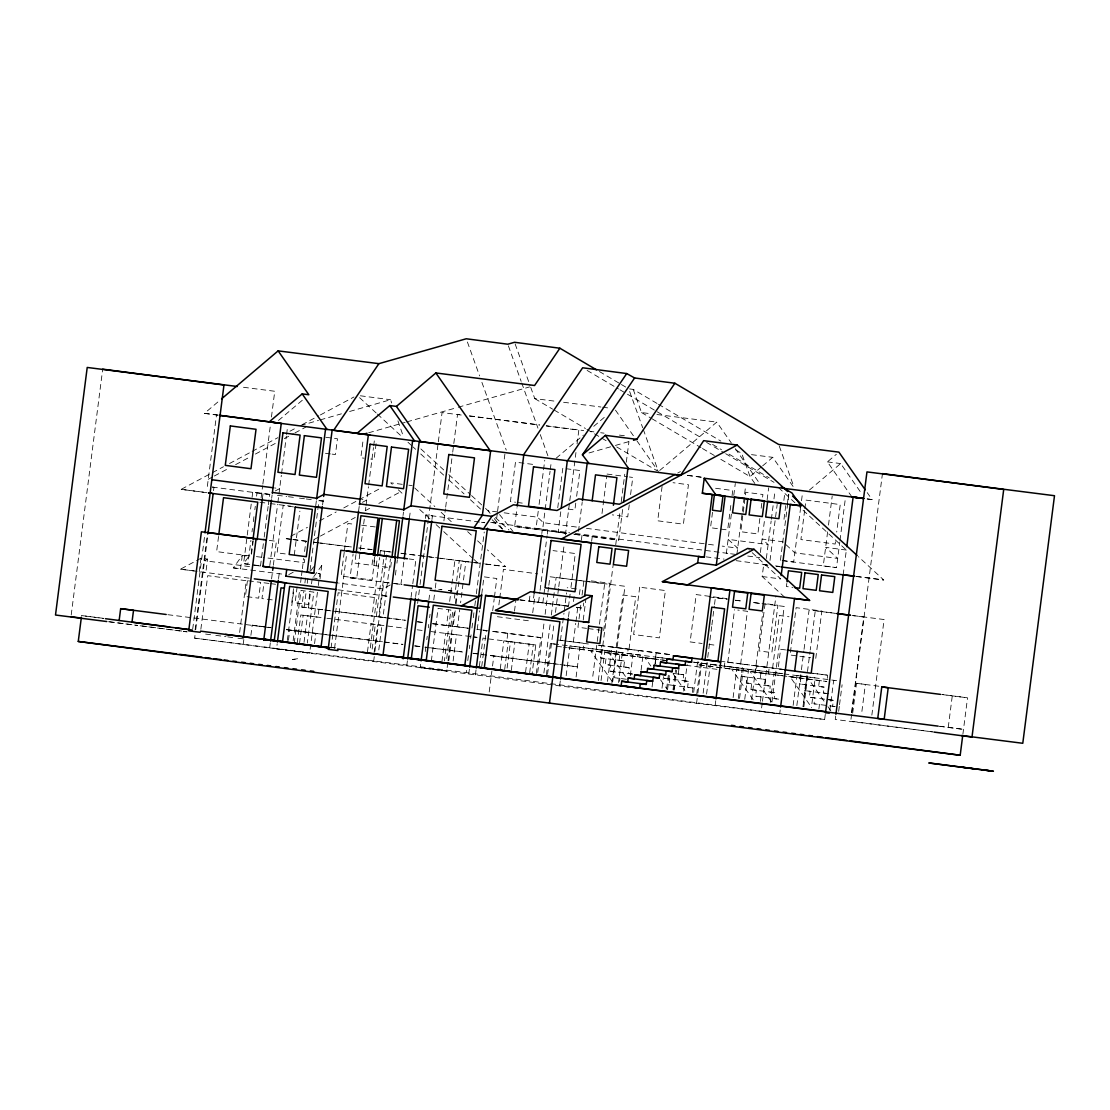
<?xml version="1.0" encoding="UTF-8"?>
<svg xmlns="http://www.w3.org/2000/svg" width="1110" height="1110" viewBox="0 0 1110 1110"><rect width="100%" height="100%" fill="white"/><g stroke="black" fill="none" stroke-linecap="round" stroke-linejoin="round"><path stroke-width="0.75" stroke-dasharray="5 3.75" d="M71.206 615.009L102.703 369.158M207.334 486.416L216.505 414.932M199.259 571.567L200.965 558.233L207.57 559.107L205.863 572.427L203.102 572.08M192.696 629.162L204.809 534.59M195.124 629.8L207.362 534.188M317.446 592.282L309.662 653.082L194.638 638.139L195.513 631.271M195.735 629.564L208.042 533.549M213.522 490.689L213.966 487.262L208.999 486.624M200.854 629.231L207.723 575.674L246.267 580.724L239.413 634.268M218.559 536.449L216.617 551.601L250.874 556.096L252.816 540.931M242.257 555.486L240.551 568.819L233.308 567.876L242.257 555.486L248.876 556.332L243.589 563.658L247.863 564.213L250.916 540.39M251.221 504.079L243.589 563.658L261.46 565.947M252.081 497.266L252.747 492.16L270.618 494.45M252.012 531.87L252.442 528.471M253.316 521.658L253.968 516.552M254.842 509.754L255.286 506.34M256.59 496.128L257.021 492.729L252.747 492.16M251.512 554.265L253.246 540.792M261.1 497.849L262.64 485.819M262.862 484.099L270.562 423.923M271.45 417.041L274.753 391.261L240.731 386.932M243.187 644.48L243.839 639.415M262.376 498.806L263.028 493.7L269.647 494.547L269.217 497.946M250.902 635.35L252.192 625.207L271.048 627.594M260.489 566.044L263.986 538.808M264.194 537.101L268.12 506.465M268.342 504.759L268.995 499.653M271.673 498.321L272.103 494.921M269.799 565.545L277.639 504.273M277.861 502.566L278.735 495.754M278.957 494.061L281.343 475.33M281.565 473.637L286.366 436.188M286.588 434.482L287.67 425.976M271.589 578.879L272.463 572.052M273.351 565.226L276.404 541.319L267.968 540.251M269.688 647.851L270.327 642.787M278.554 578.601L279.637 570.152M447.816 662.573L446.733 671.023L276.543 648.878L277.195 643.814M294.261 555.097L299.894 511.141M291.791 602.369L293.817 586.593M287.337 640.414L293.845 589.521M288.461 640.262L289.752 630.119L286.338 629.675L323.62 634.379M297.119 587.01L295.107 602.785L308.344 604.464L310.37 588.688M293.137 640.817L299.742 589.285M300.616 582.417L301.282 577.255M301.504 575.549L302.156 570.387M302.378 568.681L303.696 558.372M304.584 551.504L305.902 541.194M304.737 559.315L304.293 562.687L263.264 557.47M294.247 643.037L300.99 590.451L313.839 592.13L307.317 643.023M297.202 643.065L300.81 614.968L325.216 618.048M330.974 610.847L301.809 607.073L303.793 591.602M304.903 583.014L305.999 574.425M315.712 505.813L316.378 500.707M299.547 643.356L303.141 615.245M304.154 607.364L306.138 591.894M307.234 583.291L307.9 578.144M310.051 570.36L318.986 500.582L323.274 501.137L322.83 504.537M304.043 642.26L307.428 615.814M308.441 607.919L310.647 590.728M311.522 583.86L312.188 578.698M322.566 504.953L323.426 498.154M318.32 585.525L319.833 573.703L316.503 573.26L319.833 573.703M320.041 578.907L321.747 565.587L318.431 565.156M314.56 643.62L315.85 633.477L294.441 630.674M318.945 609.321L317.946 617.215L300.81 614.968M331.099 647.99L338.175 592.768L376.72 597.818L369.866 651.362M344.211 552.308L341.159 576.062L372.072 579.989L375.125 556.235M344.419 550.615L347.902 523.476L354.77 524.35M334.568 648.295L346.598 554.389M362.845 442.002L360.819 457.778L364.135 458.194M389.208 582.93L350.052 577.81L353.105 553.973M358.558 511.419L359.21 506.313M355.921 554.611L354.839 563.061L371.975 565.309L373.057 556.845M364.302 519.078L356.671 578.643L350.052 577.81M365.398 510.558L365.828 507.159M366.05 505.452L368.451 486.735M368.673 485.028L373.46 447.58M373.681 445.873L374.556 439.074M376.096 443.681L374.07 459.457L370.754 459.04M374.583 557.053L373.501 565.503L390.623 567.737L391.705 559.287M376.262 565.864L377.344 557.414M367.452 651.972L371.045 623.862L375.333 624.431L371.725 652.527M385.475 617.687L372.058 615.981L379.551 557.539M379.759 555.819L380.425 550.657L390.553 551.92M376.346 616.536L383.824 558.094M384.046 556.374L384.712 551.226L380.425 550.657L391.331 552.058M374.07 652.819L377.677 624.708L381.951 625.263L378.357 653.374M386.613 554.944L378.677 616.827L382.964 617.382L390.456 558.94M373.64 661.574L374.708 653.138M374.93 651.445L383.796 582.195L402.014 584.512M395.396 575.091L396.062 569.985M396.922 563.172L397.366 559.773M403.041 515.512L403.471 512.112M400.932 584.443L403.985 560.606M409.437 518.051L410.534 509.546M411.047 597.374L412.587 585.428M412.795 583.721L415.862 559.815L409.118 558.954M425.366 518.412L425.796 514.998L432.428 515.845L431.776 520.951M406.76 665.792L407.412 660.714M415.626 596.542L416.708 588.092M417.624 603.424L419.83 586.233M420.052 584.512L428.196 520.909M428.418 519.189L438.103 443.542M438.325 441.822L442.071 412.587L462.592 415.195M825.285 714.396L824.633 719.516L559.648 685.869L420.232 667.651L420.884 662.587M428.89 600.094L429.972 591.644M425.269 651.556L425.921 646.478M426.795 639.693L427.225 636.294M428.321 627.816L428.751 624.417M429.625 617.632L430.056 614.232M433.774 599.983L435.092 589.66M435.314 587.939L435.966 582.792M443.903 520.895L445.443 508.852M445.665 507.131L452.491 453.837M452.713 452.117L453.588 445.249M453.81 443.528L457.556 414.294L462.676 414.973M431.332 660.977L438.062 608.391L450.91 610.07L444.388 660.963M441.974 661.435L445.582 633.324L449.855 633.893L446.262 661.99M468.115 628.177L446.581 625.443L448.565 609.973M449.675 601.37L454.947 560.12L459.235 560.689L453.948 601.939M450.868 625.998L452.852 610.528M448.038 660.88L454.531 610.209M455.391 603.452L456.904 591.63M448.815 660.616L452.2 634.171L456.488 634.726L452.88 662.837M455.197 610.805L453.213 626.276L457.5 626.845L459.693 609.654M456.071 603.937L461.58 560.966L465.867 561.521L460.581 602.772M824.633 719.516L466.242 672.618L466.686 669.191M467.782 660.616L468.448 655.469M469.322 648.615L469.766 645.188M470.64 638.319L471.084 634.892M471.958 628.038L473.054 619.463M473.276 617.757L473.928 612.609M474.816 605.755L475.469 600.607M476.343 593.753L484.251 532.023M468.781 674.006L469.447 668.858M477.217 629.439L479.617 610.777M481.782 593.808L483.96 576.839L496.808 578.518L494.422 597.18M475.413 674.852L476.051 669.774M497.377 512.862L496.059 523.074L491.563 522.505M497.585 511.155L505.216 451.576M479.381 666.194L482.975 638.097L486.291 638.514M481.726 666.486L486.333 630.494L479.714 629.648M492.673 610.764L494.2 598.887M498.876 604.867L499.528 599.788M499.75 598.096L503.427 569.361L537.698 573.842M489.205 691.974L491.896 670.953M492.535 666.028L493.825 655.885L485.264 654.789M565.573 533.188L514.61 526.501L517.01 507.769M500.263 668.928L503.857 640.831L514.901 642.246L535.783 644.979L532.189 673.076M507.783 633.421L506.77 641.316L535.783 644.979M504.675 669.51L508.283 641.4M507.103 668.123L510.489 641.663L486.874 638.708M514.485 611.124L515.983 599.456M511.308 670.357L514.901 642.246M538.225 511.28L536.047 528.304L542.665 529.151L550.074 471.264M539.099 504.467L544.76 460.22M529.234 601.134L530.233 593.295M534.188 593.115L533.091 601.634L568.556 606.115L570.082 594.238M541.819 533.535L542.249 530.136M550.296 469.572L551.392 461.052M532.717 612.734L534.881 595.82M525.557 672.244L529.165 644.133M529.678 672.785L533.272 644.674M538.572 602.189L539.876 591.977M540.098 590.27L547.077 535.811M547.299 534.104L547.729 530.705L566.586 533.161M542.859 602.758L543.733 595.973M543.942 594.266L544.594 589.174M536.296 673.617L540.903 637.626L491.452 631.16M557.747 507.728L562.798 468.281M537.698 672.369L544.261 621.142M545.135 614.316L547.757 593.822M547.979 592.116L548.631 586.996M548.853 585.289L549.95 576.756L624.958 586.274L612.706 681.887M560.772 511.765L558.163 532.189L566.447 533.244M543.886 673.048L550.227 623.542M551.323 614.995L556.138 577.436L604.645 583.791L592.393 679.403M546.356 675.074L550.394 643.523L622.349 652.68L618.52 682.581M547.549 674.297L554.154 622.724M555.472 612.401L557.678 595.21M557.9 593.489L558.552 588.342M558.774 586.621L564.282 543.636M565.379 535.034L569.569 502.372M569.791 500.652L575.951 452.519M577.061 443.917L578.823 430.167L546.356 425.921M575.757 503.108L574.883 509.962L566.322 508.852M576.645 496.253L579.933 470.529L566.225 468.725M560.481 640.331L563.963 613.178M564.171 611.485L566.572 592.823M570.956 587.454L575.299 553.529L553.016 550.615M578.463 531.315L582.181 502.372M559.648 685.869L560.522 679.112M568.528 616.619L569.388 609.862M573.495 601.564L574.148 596.458M581.349 540.292L582.001 535.187L573.717 534.132M566.155 675.699L569.985 645.826L642.995 655.344L641.081 670.287M573.329 642.01L575.729 623.348M575.937 621.655L577.894 606.379M579.42 594.502L580.072 589.424L567.224 587.731M580.766 605.269L577.949 627.247L586.51 628.357M582.056 595.126L584.013 579.906M576.451 607.323L583.069 608.169L583.735 603.008M591.63 541.305L592.227 536.671L573.898 534.285M583.236 620.046L585.789 600.052M576.104 676.961L579.919 647.088M599.206 645.298L628.149 649.086L627.33 655.413L583.069 649.614L583.888 643.287L559.038 640.137M602.009 513.514L606.851 475.788M598.248 645.271L601.648 645.715L600.843 652.042L563.38 647.144M603.646 630.605L609.709 583.277L589.146 580.586M623.778 667.013L624.542 661.019L600.579 657.897L601.329 651.986M598.332 680.541L613.095 565.351M615.731 544.719L620.143 510.322M621.239 501.734L622.127 494.852M622.335 493.131L624.763 474.22M626.304 462.19L628.954 441.558M592.227 536.671L618.728 540.043L622.752 508.588M601.065 680.541L604.894 650.654L668.733 658.757M632.506 674.048L628.44 673.534L629.203 667.623L605.227 664.501L605.991 658.591L600.579 657.897M629.259 504.87L627.719 516.885L612.29 514.86M630.577 494.588L632.769 477.439L629.342 476.981M607.489 681.387L611.887 647.061L671.05 654.733M632.159 674.006L609.876 671.106L610.639 665.195L605.227 664.501M616.175 647.616L622.904 595.029L635.752 596.708L629.023 649.294M611.874 683.399L615.925 651.834M626.345 679.251L614.538 677.711L615.287 671.8L609.876 671.106M619.13 660.408L619.893 654.414M619.56 681.401L619.949 678.404L614.538 677.711M630.286 675.671L633.061 654.081M667.304 660.63L637.57 656.745L638.389 650.418L601.648 645.715M662.087 486.499L657.703 520.798L683.399 524.17L688.45 484.723L673.035 482.697M656.149 652.846L655.344 659.173L611.069 653.388L637.57 656.745M652.069 686.965L652.708 681.984M655.053 663.711L655.899 657.064L663.96 658.133M655.261 663.558L655.83 659.118M662.004 688.228L663.502 676.601M692.432 692.46L693.001 687.964L687.589 687.27L688.353 681.36L664.377 678.238L664.946 673.798M666.597 688.866L668.511 673.923M667.596 689.255L669.51 674.297M693.001 687.964L669.039 684.842L669.788 678.931L664.377 678.238M673.021 689.712L675.574 669.774M673.867 690.031L674.436 685.522L669.039 684.842M674.02 690.087L676.573 670.163M678.279 674.145L679.042 668.151M673.229 673.395L683.704 674.755L682.941 680.666L688.353 681.36M683.718 691.114L687.132 664.529M712.509 512.279L710.525 527.722L727.661 529.956L731.185 502.511M693.667 692.362L697.496 662.476L694.152 662.032M782.592 675.726L697.635 664.71L698.037 661.546M696.733 694.25L700.882 661.81M696.567 703.254L697.649 694.763M697.871 693.07L701.784 662.517M703.143 693.223L707.514 659.076M707.736 657.37L711.676 626.637M711.899 624.93L714.299 606.143M714.521 604.437L715.395 597.61L727.05 599.136M706.571 694.097L710.4 664.196L717.032 665.07M732.059 495.657L732.711 490.509L715.589 488.275M731.379 514.069L726.37 553.224L730.866 553.793M733.779 495.351L735.306 483.433M715.117 705.683L715.77 700.59M736.86 554.556L745.573 486.471M724.136 668.067L724.941 661.74L769.216 667.54L768.397 673.867L697.635 664.71M727.813 662.226L734.542 609.626M733.113 697.566L736.943 667.679L723.512 665.972M740.661 663.905L747.391 611.319L737.762 610.056M759.851 518.509L757.866 533.952L740.731 531.704L745.781 492.257L762.917 494.505L762.043 501.359M761.169 508.227L761.821 503.08M738.317 698.509L742.715 664.168L722.277 661.505M741.633 676.365L747.044 677.044L746.295 682.955L751.706 683.649L750.943 689.56L756.354 690.254L755.591 696.164L779.567 699.286L774.156 698.592L774.919 692.682L769.508 691.988L770.257 686.077L764.859 685.383L765.609 679.473L741.633 676.365L742.396 670.44L731.601 669.066L753.857 700.785M739.551 698.412L743.381 668.511L723.207 665.958M760.378 552.502L764.734 518.467M767.135 499.736L768.661 487.817M744.741 699.342L748.57 669.455L742.146 668.608L815.198 677.905L811.368 707.805M784.59 597.18L762.168 576.52L763.68 564.712L767.066 565.143M766.344 558.455L771.145 521.006M771.353 519.3L773.101 505.688M773.975 498.876L775.071 490.37M751.65 699.577L762.806 612.498M770.021 560.397L777.18 504.481M765.081 603.604L759.018 650.932L771.866 652.611L777.93 605.283L766.691 603.812M760.961 672.868L760.197 678.862L765.609 679.473M783.868 500.402L784.881 492.507M760.433 701.354L761.002 696.858L755.591 696.164M785.741 505.619L783.993 519.327L780.566 518.869M787.337 504.051L788.6 494.227M762.237 702.963L761.155 711.454L779.706 713.883L780.358 708.79M762.459 701.27L775.932 596.07M780.427 560.328L788.933 493.936M772.602 668.081L779.345 615.495L788.988 616.758M770.284 702.436L774.114 672.535L782.397 673.59L693.264 662.129M786.81 583.388L786.407 586.552L793.026 587.384M771.963 702.061L784.215 606.448L752.15 602.383L760.53 603.521M800.657 507.534L793.678 562.007L782.078 560.536M801.517 500.721L802.613 492.216M804.639 510.406L800.907 539.557L835.178 544.039L835.83 538.891M804.861 508.685L805.957 500.111L840.228 504.592L836.704 532.037M793.137 705.419L796.966 675.532L806.901 676.795L803.071 706.681M796.841 705.627L801.212 671.467M801.434 669.76L803.834 650.987M804.056 649.281L809.093 610L835.358 613.344L815.281 610.694L810.245 649.961M826.007 693.375L823.301 693.042L824.064 687.118L800.088 684.01L800.851 678.085L790.042 676.712L811.341 707.056M828.712 693.722L804.75 690.614L805.499 684.69L800.088 684.01M803.029 706.307L810.036 651.667M803.848 706.82L807.678 676.933M827.616 531.884L823.259 565.933L836.51 567.612L839.784 542.082M828.49 525.072L832.195 496.142M835.317 706.584L832.611 706.251L833.374 700.327L809.398 697.219L810.147 691.294L804.75 690.614M815.767 658.355L821.83 611.027L796.134 607.669L790.07 654.997L810.633 657.689M834.651 706.487L814.046 703.823L814.809 697.899L809.398 697.219M819.416 680.513L818.639 686.521L824.064 687.118M839.992 540.376L845.445 497.821M818.889 708.999L819.457 704.503L814.046 703.823M827.255 678.349L827.658 675.185L812.34 673.187M843.17 574.813L846.347 550.06L799.921 507.325M829.85 710.22L833.679 680.333L838.092 680.888M835.691 716.047L835.247 719.474L934.329 732.059M838.674 711.343L839.313 706.362M839.535 704.697L842.088 684.773M851.537 712.648L863.788 617.035L852.008 615.495M851.606 714.313L850.732 721.181L934.412 732.142M851.828 712.592L882.45 473.609M852.688 713.217L856.518 683.316L865.356 684.44L861.526 714.327M871.85 715.145L884.101 619.533L852.036 615.453M948.245 727.397L952.283 695.845M962.883 734.223L967.545 697.815L942.001 694.471M310.717 570.845L314.241 565.961M313.797 576.589L321.747 565.587M218.046 415.154L204.448 413.364L218.92 401.098M278.471 420.468L303.543 399.212M556.179 458.18L583.388 435.106M593.767 426.323L606.712 415.334M659.715 470.46L716.741 422.119L731.379 443.056M761.363 466.949L750.027 476.565L718.822 458.152M762.625 465.881L772.713 457.334L793.234 486.679M851.911 496.933L827.408 461.885L836.343 454.295M809.412 490.051L840.659 463.564L861.235 493.006M206.862 492.701L181.18 489.344L223.471 466.741M229.506 463.508L250.652 452.214M252.164 451.395L277.847 437.673M289.932 431.221L297.48 427.183M302.031 424.741L318.834 415.764M320.36 414.946L353.979 396.978M208.264 479.27L212.815 476.828M214.341 476.01L229.548 467.879M235.625 464.632L249.32 457.32M255.397 454.059L276.695 442.682M284.299 438.616L293.415 433.746M294.941 432.928L305.583 427.239M275.308 490.925L279.651 488.608L274.545 487.942M249.126 578.171L180.486 569.18L195.11 561.369M196.581 560.578L200.965 558.233M207.57 559.107L204.559 560.716L253.108 567.071M291.278 539.335L286.227 538.683L289.252 537.06M290.764 536.255L307.428 527.347M319.541 520.867L336.205 511.96M343.767 507.922L357.406 500.638M358.918 499.819L380.119 488.483M362.415 502.317L366.744 500L361.61 499.333M365.218 510.711L371.267 507.478M378.829 503.427L401.542 491.286M314.324 539.335L318.875 536.907M320.388 536.088L355.242 517.468M288.78 574.591L294.636 571.47M390.262 584.956L382.95 588.869L338.661 583.069M677.683 473.054L680.43 471.583M300.505 425.56L318.514 420.399M320.152 419.927L341.436 413.822M349.622 411.477L390.553 399.725L391.677 402.986M368.631 432.789L405.136 422.383M406.801 421.911L456.585 407.717M458.236 407.245L529.595 386.918M589.021 452.949L613.747 445.915M615.384 445.443L630.216 441.211M297.577 658.716L290.723 659.715L295.135 659.243M656.995 403.416L633.213 389.388L628.69 388.819L642.69 427.752M530.733 387.348L534.77 398.615L556.832 401.418M563.616 402.278L600.926 407.009M602.619 407.231L611.097 408.3M633.213 389.388L641.538 412.559L650.085 413.655M656.926 414.516L716.741 422.119M469.433 416.07L539.46 424.95M546.259 425.824L583.68 430.569M590.492 431.429L593.892 431.859M600.69 432.733L604.09 433.164M619.408 435.106L624.5 435.758M827.408 461.885L840.659 463.564M751.498 454.642L772.713 457.334M204.448 413.364L218.171 415.112M872.058 499.569L865.314 498.709L872.058 499.569L867.188 492.59M325.854 437.298L337.454 438.769L335.428 454.545L332.112 454.129M325.494 453.296L330.461 453.921M497.488 511.946L488.039 510.753L490.107 513.347M277.403 495.31L286.713 496.475M288.406 496.697L293.512 497.335M299.492 498.113L304.584 498.765M306.291 498.987L313.894 499.93M319.874 500.707L323.274 501.137M481.49 522.283L484.806 522.713L425.796 514.998M514.61 526.501L565.434 533.077M574.716 534.298L578.033 534.715M181.18 489.344L206.765 492.59M776.195 566.336L780.594 566.863M856.407 576.506L883.713 579.975L858.405 556.679M259.92 502.261L268.467 503.343M270.174 503.565L290.695 506.174M361.638 525.21L375.374 526.959M286.227 538.683L291.361 539.335M293.068 539.543L306.749 541.278M313.589 542.152L318.723 542.804M320.429 543.026L352.925 547.147M359.765 548.021L371.739 549.533M400.821 553.224L438.45 557.997M440.157 558.219L484.335 563.852M317.488 542.748L351.759 547.105M358.613 547.979L372.308 549.714M401.431 553.418L418.567 555.583M420.274 555.805L469.96 562.118M471.667 562.326L480.241 563.422M485.32 564.06L505.633 566.641L487.401 549.852M709.193 596.93L727.258 599.22M735.458 600.26L742.035 601.093L735.375 600.232M256.438 556.61L261.558 557.262M255.009 565.309L261.641 566.155M438.686 589.327L442.002 589.743L438.575 589.244M448.62 590.589L451.937 591.006M519.771 599.802L572.843 606.67M233.308 567.876L284.521 574.397M180.486 569.18L194.139 570.915M382.09 595.529L388.722 596.375M268.967 583.43L264 582.806L261.974 598.581L273.573 600.052M270.618 583.638L275.599 584.276M785.589 649.919L780.607 649.281L778.082 669.011L783.049 669.635M301.809 607.073L322.83 609.723M324.522 609.945L329.615 610.597M336.413 611.457L372.058 615.981M387.168 617.895L405.844 620.268M417.721 621.78L424.519 622.641M433.011 623.723L446.581 625.443M332.695 611.069L404.859 620.226M416.888 621.753L423.756 622.627M432.345 623.723L468.434 628.302M540.903 637.626L491.758 631.34M742.715 664.168L783.396 669.399M812.756 673.298L827.658 675.185M692.973 662.115L721.528 665.75M941.974 694.541L967.545 697.815M556.568 646.256L561.549 646.88M568.167 647.727L583.069 649.614M627.33 655.413L590.534 650.613L612.789 682.331M665.279 660.436L645.035 657.744L650.835 666.014M326.909 618.27L405.192 628.288M417.166 629.8L424.006 630.674M430.846 631.548L477.036 637.32M685.98 665.334L718.045 669.469M619.144 660.325L624.542 661.019M623.792 666.93L629.203 667.623M678.293 674.061L683.704 674.755M286.477 629.55L327.603 634.781M329.309 634.989L382.437 641.733M384.157 641.955L402.999 644.341M415.001 645.867L420.135 646.519M430.43 647.824L464.702 652.181M473.262 653.263L483.544 654.567M167.915 614.704L271.131 627.802M325.327 634.601L330.475 635.253M332.195 635.475L402.569 644.41M414.585 645.937L423.16 647.019M424.88 647.241L462.648 652.028M472.943 653.346L577.394 666.819L562.048 664.807M827.963 699.647L833.374 700.327M103.799 618.381L81.585 615.564L103.785 618.478M330.683 647.31L336.052 647.879M329.809 647.283L334.956 647.935M939.657 726.315L963.508 729.367L939.657 726.245M108.502 621.753L137.571 625.443L108.544 621.642M181.804 631.049L139.277 625.652L187.118 631.923M183.497 631.271L186.91 631.701M205.614 634.074L214.119 635.156M215.826 635.378L226.024 636.668M227.73 636.89L236.236 637.972M237.942 638.181L243.034 638.833M194.638 638.139L466.242 672.618M276.543 648.878L309.662 653.082M420.232 667.651L446.733 671.023M360.389 395.784L390.553 399.725M469.502 415.862L539.529 425.019M687.395 475.358L702.727 477.356M687.589 475.413L701.326 477.217M532.62 464.355L515.484 462.121L510.433 501.553L515.567 502.233M607.073 474.067L627.622 476.759M402.25 484.335L390.72 482.822L393.245 485.153M408.841 485.195L412.143 485.625M517.288 502.455L525.849 503.579M846.347 550.06L825.632 547.355L837.675 558.441L794.843 552.836L782.8 541.749L762.098 539.044L768.12 544.58L728.146 539.349L737.678 548.132L722.208 546.106M504.148 512.82L537.462 517.177L543.484 522.727L577.852 527.222M586.455 528.346L706.737 544.08M708.457 544.316L715.339 545.218M490.717 522.408L569.527 532.731M575.313 533.424L735.139 554.334M747.724 556.041L759.726 557.608M782.134 560.55L836.51 567.612M575.146 534.285L618.728 540.043M212.399 487.082L269.647 494.547M705.988 556.859L724.108 559.093M736.124 560.661L767.718 564.935M775.599 565.836L779.72 566.502M856.254 576.381L883.713 579.975M763.68 564.712L767.94 565.281M293.47 506.868L283.189 505.522L277.125 552.863L287.407 554.195M762.168 576.52L780.732 578.962L748.875 549.63M485.972 564.074L505.633 566.641M387.057 551.504L389.901 551.878M292.957 539.557L309.787 541.763M313.95 542.221L316.808 542.596M727.022 598.623L696.192 594.585L690.129 641.913L702.117 643.481M448.579 590.548L451.909 590.978M576.409 607.295L583.069 608.169M253.357 565.101L261.114 566.114M394.855 583.61L403.18 584.692M519.966 599.969L568.098 606.268M312.798 577.963L317.141 578.532M338.356 589.84L388.125 596.347M497.363 616.702L531.635 621.184M588.231 628.579L600.219 630.161M708.971 644.383L717.532 645.507M638.389 650.418L670.731 654.65M476.842 629.384L482.045 630.064M483.474 630.258L490.107 631.118M557.387 639.929L589.729 644.161M785.464 669.76L756.895 666.028L756.09 672.355L826.853 681.512L787.406 676.351M796.966 675.532L837.426 680.777M856.518 683.316L880.466 686.452M550.394 643.523L555.208 644.147M604.894 650.654L611.319 651.487M473.623 636.973L476.939 637.404M746.295 682.955L770.257 686.077M493.825 655.885L551.809 663.461M553.515 663.683L560.342 664.585M750.943 689.56L774.919 692.682M252.192 625.207L270.979 627.663M658.48 404.304L720.889 441.128M735.75 449.897L741.702 453.393L750.027 476.565L755.411 484.279M599.414 371.545L619.907 383.63M621.378 384.504L625.762 387.099M587.121 370.421L618.478 388.93M619.963 389.804L625.943 393.329M627.428 394.203L655.802 410.95M657.3 411.824L702.089 438.256M712.537 444.416L721.5 449.703M728.965 454.115L769.272 477.897M641.538 412.559L650.46 417.832M651.945 418.706L700.979 447.635M702.477 448.509L717.337 457.278M534.77 398.615L552.655 409.16M554.14 410.034L585.428 428.502M586.913 429.376L600.33 437.285M601.814 438.173L606.282 440.809M616.716 446.955L656.94 470.682M706.598 442.404L724.192 452.825M725.649 453.685L774.031 482.35M778.582 487.678L794.954 502.761M420.884 448.926L443.695 469.918M448.759 474.581L470.293 494.422M471.57 495.587L484.238 507.256M485.5 508.422L490.495 513.014M495.421 517.551L508.949 530.011M359.585 397.685L376.137 412.934M377.414 414.099L402.875 437.548M407.967 442.238L411.796 445.762M413.073 446.942L415.626 449.286M420.718 453.976L443.667 475.108M448.759 479.811L464.063 493.894M470.432 499.764L481.906 510.322M492.105 519.716L503.579 530.275M467.643 531.662L472.61 536.227M477.577 540.806L482.545 545.385M414.654 487.942L434.842 506.535M441.142 512.334L452.491 522.796M398.296 489.801L403.332 494.45M419.746 509.546L431.096 520.007M436.147 524.655L442.46 530.469M443.723 531.621L472.735 558.344M473.998 559.509L477.786 562.992M499.555 514.554L513.028 531.482M494.255 518.564L502.539 528.971M824.008 701.118L808.538 679.14M827.921 706.681L830.863 710.858M771.436 701.811L750.082 671.494M673.118 673.812L684.87 690.489M625.471 676.406L609.015 653.027M660.519 679.806L667.29 689.463M735.292 448.648L759.698 483.544M615.467 410.131L635.975 439.449M636.946 440.85L658.424 471.57M779.289 446.095L793.705 486.263M643.273 429.376L657.841 469.946M515.123 343.892L530.15 385.739M508.38 345.82L521.145 381.327M521.714 382.95L537.962 428.141M540.279 434.607L548.395 457.195M467.407 342.005L479.589 375.901M481.906 382.353L506.271 450.147M397.921 420.856L403.582 437.104M247.433 580.696L245.421 596.472L258.672 598.165L260.683 582.375L247.433 580.696M639.693 587.19L633.63 634.531L659.34 637.889L665.403 590.562L639.693 587.19"/><path stroke-width="1.5" d="M962.675 735.833L960.192 755.244L549.464 703.102L78.269 641.455L81.377 617.188M119.145 620.476L120.657 608.655L166.195 614.482M205.017 532.883L223.97 385.017L102.703 369.158M208.042 533.549L213.092 494.116M218.767 534.756L223.512 497.696L257.784 502.178L253.038 539.252M243.409 637.848L256.091 538.822L207.584 532.481M257.145 539.668L262.376 498.806M322.344 506.66L313.839 573.038L262.945 566.405L271.45 500.027M272.325 493.215L281.26 423.423M263.722 640.345L271.381 580.586M272.685 570.346L273.129 566.933M270.549 641.094L278.332 580.294M274.267 640.428L280.997 587.842L284.216 588.258M277.403 642.121L284.979 583M285.839 576.256L286.713 569.499M315.504 507.52L307.22 572.205L313.839 573.038M316.586 499.014L325.535 429.223L414.502 440.878L389.804 405.566L357.018 433.358L363.65 434.204L366.966 433.261M323.648 496.447L332.154 430.056L369.852 434.995M321.095 646.686L328.171 591.463L289.627 586.413L282.55 641.635L225.524 634.407M353.313 552.28L358.558 511.419M359.432 504.62L368.367 434.829M356.144 552.919L360.903 515.734L378.038 517.968L373.279 555.167M374.791 555.361L379.565 518.176L399.461 520.77L394.688 557.969M377.553 555.721L382.326 518.537M391.927 557.595L396.686 520.41M383.075 654.636L395.548 557.317L347.041 550.976M397.588 558.066L402.819 517.218M403.693 510.406L412.629 440.614L523.767 455.003L517.232 506.063M404.207 558.913L409.229 519.758M410.964 506.146L419.247 441.461L490.648 450.799L482.364 515.484M403.18 658.84L410.825 599.081M424.936 521.811L416.638 586.496L423.271 587.343L431.776 520.951M407.62 659.035L415.417 598.221M411.338 658.369L418.068 605.769L429.32 607.239M421.106 660.894L428.682 601.787M464.799 665.459L471.875 610.236L433.316 605.2L426.24 660.422L362.595 652.333M469.669 667.152L487.456 528.277M476.273 668.095L485.583 595.46L518.065 599.594M534.188 593.115L541.597 535.242M561.216 508.366L567.321 460.706L589.008 463.481L582.431 454.836L634.615 377.969L674.894 383.241L778.707 444.486L838.896 452.131L865.231 489.801M549.464 703.102L552.78 677.225L337.606 649.072M582.389 500.665L587.19 463.217L628.704 468.67L605.408 435.356L582.431 454.836M560.522 679.112L568.306 618.312M592.171 500.832L595.501 474.844L616.924 477.647L613.386 505.258M584.609 596.139L591.436 542.846L208.583 492.937M592.13 595.792L551.17 617.687L588.716 622.46L592.13 595.792L586.441 595.057L580.405 598.276L530.441 591.727L495.504 610.403L564.255 619.324M623.598 501.97L627.885 468.545L680.638 475.274L703.671 440.67L737.179 445.054L787.628 491.508M702.186 659.368L720.737 661.796L673.479 655.719L672.965 659.673L667.013 658.91L666.5 662.85L660.533 662.101L660.034 666.042L654.067 665.292L653.568 669.233L647.602 668.47L647.102 672.424L641.136 671.661L640.637 675.601L634.67 674.852L634.171 678.793L628.204 678.03L627.691 681.984L621.739 681.221L621.17 685.661L639.735 688.089L640.303 683.649L646.256 684.412L646.769 680.472L652.722 681.221L653.235 677.28L659.201 678.03L659.701 674.089L665.667 674.852L666.166 670.898L672.133 671.661L672.632 667.721L678.598 668.47L679.098 664.529M662.379 581.654L809.578 600.441L754.037 549.297L687.367 584.928L662.379 581.654L697.718 562.77L716.283 565.198L725.121 496.198L702.325 493.256L704.24 478.257L863.622 498.501L851.745 496.864M697.718 562.77L698.537 556.443L704.226 557.192L712.259 494.519L702.325 493.256M660.533 662.101L685.064 665.279L685.564 661.338L691.53 662.101L692.043 658.147L673.479 655.719M723.012 495.56L720.987 511.335L712.426 510.212L714.438 494.436L721.292 495.324M702.214 659.132L711.343 587.87L729.908 590.298L715.992 698.898M705.03 659.742L711.774 607.156L724.622 608.835L717.892 661.421M747.751 499.07L745.781 514.485L732.531 512.806L734.556 497.03L747.793 498.709M784.284 488.428L785.283 489.357M781.163 575.563L790.264 504.467M787.018 581.82L788.433 570.776L801.684 572.455L799.658 588.231L794.691 587.606M780.58 707.098L794.496 598.498L809.578 600.441M794.649 671.106L797.174 651.39M825.507 712.703L843.17 574.813M846.777 546.647L853.118 497.141M835.913 714.327L866.966 471.903L1054.5 495.712L1022.782 743.284L961.551 735.514M881.784 686.896L877.746 718.447L884.17 719.294L888.222 687.742L881.784 686.896L940.545 694.388M491.855 516.33L482.406 515.137L474.067 527.666L483.516 528.873L491.855 516.33L513.458 504.786L557.012 510.489L578.698 498.889L619.38 504.217L674.949 474.525L680.638 475.274M333.666 430.278L378.898 363.664L466.242 338.772L507.797 344.211L514.54 342.282L559.884 348.221L596.486 369.81M559.884 348.221L534.576 385.503L435.855 372.96L396.423 406.399L389.804 405.566M626.72 373.557L567.529 460.747L523.434 454.975L582.639 367.785L626.72 373.557L634.615 377.969M633.519 440.281L636.807 439.338L674.894 383.241M221.556 398.865L278.138 350.871L378.898 363.664M278.138 350.871L308.816 394.744L302.197 393.897L269.217 421.869L275.835 422.716M737.179 445.054L561.313 539.044L704.226 557.192M716.283 565.198L747.599 548.451L754.037 549.297M237.332 386.502L87.218 367.452L55.5 615.023L106.796 621.531M605.408 435.356L636.807 439.338M863.511 498.404L851.911 496.933L863.663 498.473M772.643 501.859L767.676 501.234L765.65 517.01L778.901 518.689L780.927 502.913L775.959 502.289M781.357 486.693L792.013 493.006L800.976 505.827L715.964 495.032L704.24 478.257M208.472 492.812L211.885 493.242M315.587 506.881L322.205 507.728M402.68 518.287L409.299 519.119M425.005 521.173L431.637 522.019M487.318 529.303L543.081 536.38M781.315 566.974L854.7 576.298M266.289 540.029L201.396 531.801L188.7 630.827L200.202 632.284M407.425 558.746L340.839 550.296L328.158 649.322L338.009 650.571M836.995 613.553L850.357 615.245M262.945 566.405L269.577 567.252M269.661 580.724L286.477 582.889M410.256 599.109L415.223 599.733M495.504 610.403L514.277 612.789M787.24 650.127L813.741 653.485L811.216 673.215L784.714 669.843M675.837 664.044L685.064 665.279M169.677 626.97L131.993 622.169L133.519 610.333L120.657 608.655M175.546 627.858L188.853 629.55M264.069 639.124L329.434 647.768L264.069 639.443M312.618 645.798L329.254 647.907M401.14 657.384L484.279 667.984L491.341 612.762L559.884 621.725L552.808 676.947L482.531 668.026M548.867 676.559L825.646 711.621M552.78 677.225L938.186 726.148M825.951 712.787L829.226 713.203M78.269 641.455L176.226 653.887M179.667 654.317L202.006 657.162M205.447 657.592L210.595 658.244M214.036 658.688L220.918 659.562M224.345 659.992L227.786 660.436M232.947 661.088L236.375 661.518M241.536 662.17L244.977 662.615M250.125 663.267L253.566 663.711M258.713 664.363L262.154 664.793M267.316 665.445L270.743 665.889M275.904 666.541L279.345 666.971M284.493 667.637L287.934 668.067M293.096 668.719L296.523 669.163M301.684 669.816L305.125 670.246M310.273 670.898L313.714 671.342M974.982 768.925L928.806 762.958L993.422 771.228L982.072 769.827M989.066 770.645L960.233 766.982L961.995 767.204M882.45 473.609L1003.704 489.482L971.999 737.054L934.412 732.142M219.905 415.376L281.094 423.382M219.738 415.376L327.034 429.431L302.197 393.897M790.75 504.495L800.976 505.827M211.663 479.714L272.852 487.72M359.89 499.112L323.912 494.394L316.683 498.265L272.422 492.465M482.406 515.137L411.005 505.799L403.79 509.656L359.515 503.871M842.532 574.591L854.534 576.159M836.926 613.525L850.329 615.273M404.082 584.845L431.499 588.397M485.583 595.46L518.245 599.733M430.153 590.229L478.701 596.583M285.853 576.159L336.954 582.847M416.888 599.955L428.543 601.481M583.014 621.711L588.716 622.46M254.273 578.837L336.649 589.618M393.245 597.027L477.244 607.947M667.013 658.91L691.53 662.101M654.067 665.292L678.598 668.47M647.602 668.47L672.133 671.661M641.136 671.661L665.667 674.852M634.67 674.852L659.201 678.03M628.204 678.03L652.722 681.221M621.739 681.221L646.256 684.412M712.759 697.344L716.13 697.788M407.772 657.897L469.794 666.111M476.426 666.957L560.661 677.974M105.492 618.7L192.21 630.036M200.535 631.132L329.281 647.976M70.984 616.73L81.224 618.062M731.476 725.316L734.917 725.774M740.065 726.439L743.506 726.897M748.667 727.577L752.108 728.021M757.27 728.701L760.711 729.145M765.872 729.825L769.299 730.269M774.461 730.949L777.902 731.393M783.063 732.073L786.504 732.517M791.666 733.197L795.107 733.641M800.255 734.321L803.696 734.764M808.857 735.444L812.298 735.902M817.459 736.568L822.621 737.248M826.048 737.692L846.694 740.398M850.135 740.842L960.192 755.244M792.596 496.087L857.142 555.513M435.855 372.96L490.259 450.771M396.423 406.399L421.12 441.724M230.339 425.921L225.275 465.367L250.985 468.739L256.035 429.292L230.339 425.921M282.967 432.844L277.916 472.277L295.052 474.525L300.102 435.078L282.967 432.844M295.218 507.131L289.155 554.473L306.291 556.707L312.354 509.379L295.218 507.131M304.376 435.647L299.325 475.08L316.461 477.328L321.512 437.881L304.376 435.647M370.06 444.236L365.01 483.683L382.145 485.916L387.196 446.484L370.06 444.236M391.483 447.039L386.433 486.485L403.568 488.719L408.619 449.286L391.483 447.039M448.801 454.517L443.736 493.95L469.447 497.322L474.497 457.875L448.801 454.517M441.974 526.279L435.065 580.197L469.336 584.679L476.245 530.774L441.974 526.279M481.712 594.974L480.006 608.308L461.233 605.921L481.712 594.974M533.508 466.81L528.457 506.243L549.866 509.046L554.931 469.613L533.508 466.81M551.087 540.487L545.024 587.814L575.008 591.741L581.071 544.413L551.087 540.487M588.633 626.082L586.607 641.857L599.858 643.536L601.884 627.76L588.633 626.082M598.803 546.703L596.778 562.479L610.028 564.158L612.054 548.382L598.803 546.703M615.356 548.798L613.344 564.574L626.595 566.253L628.607 550.477L615.356 548.798M734.529 591.394L732.503 607.17L745.754 608.849L747.779 593.073L734.529 591.394M751.109 499.125L749.097 514.901L762.334 516.594L764.36 500.818L751.109 499.125M751.095 593.489L749.07 609.279L762.32 610.958L764.346 595.182L751.095 593.489M804.986 572.871L802.974 588.647L816.211 590.34L818.236 574.55L804.986 572.871M821.553 574.98L819.527 590.756L832.778 592.435L834.803 576.659L821.553 574.98"/></g></svg>
